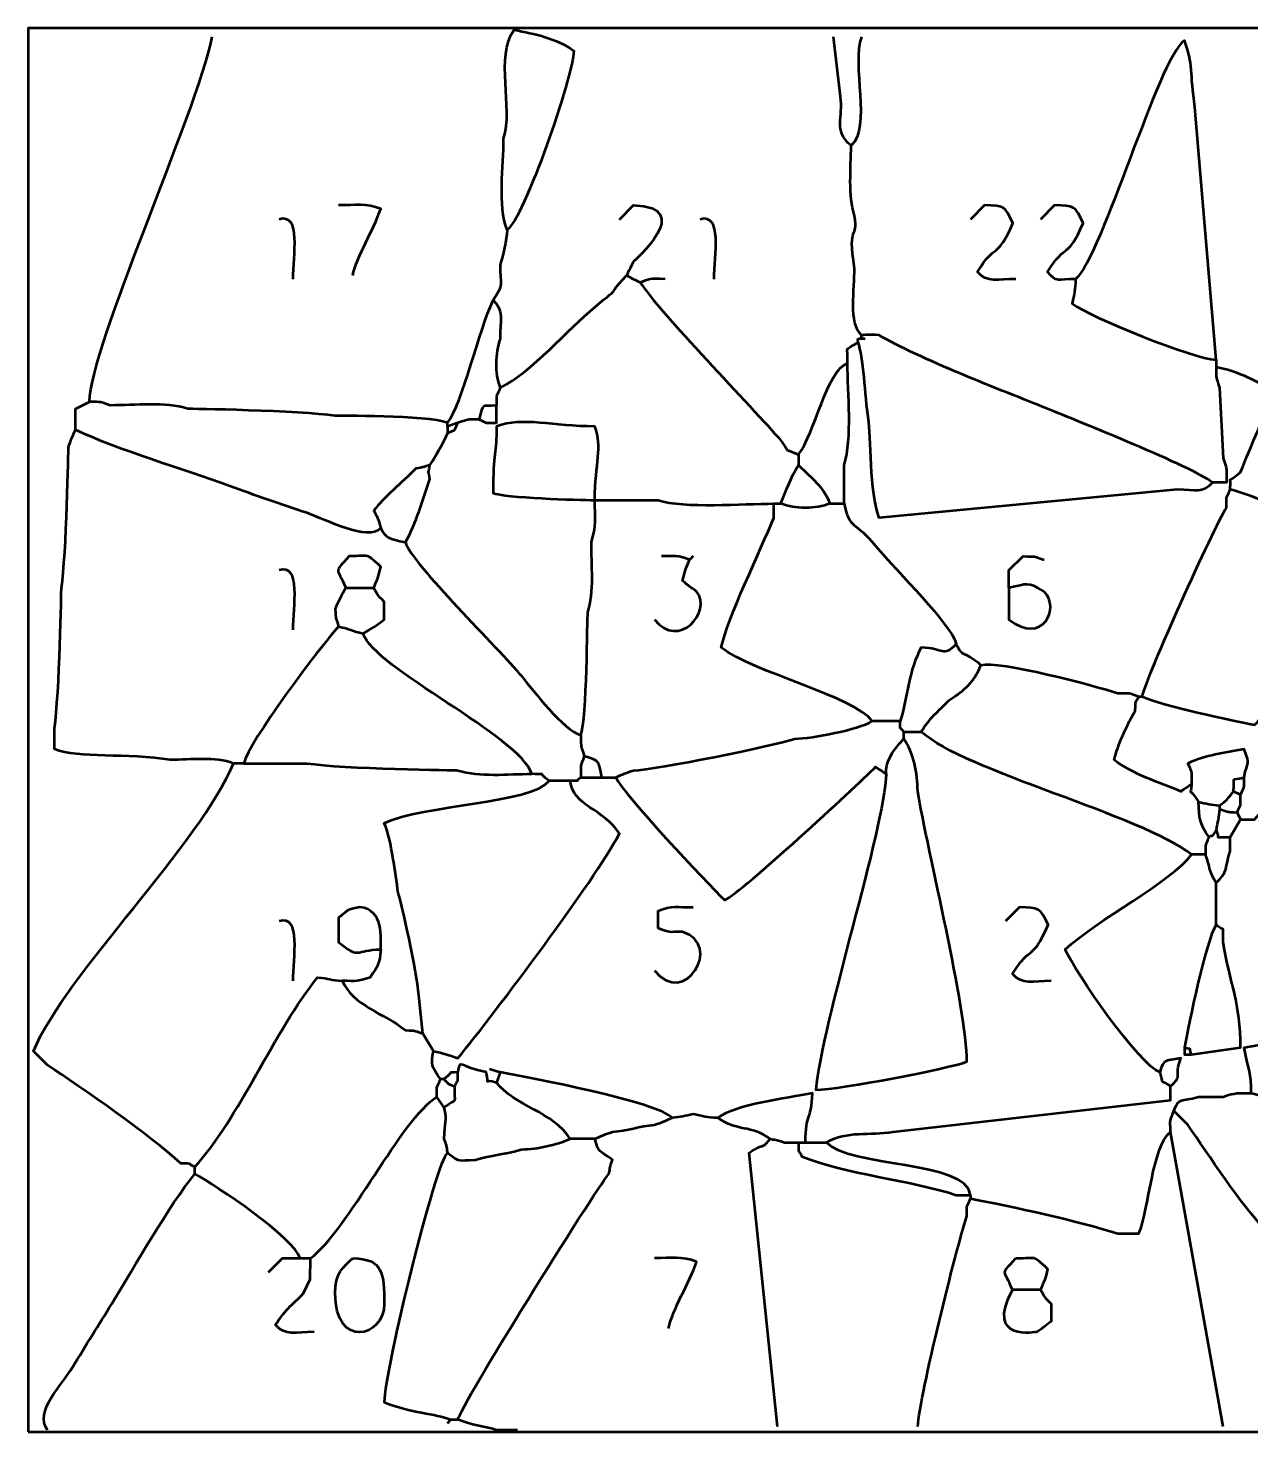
# Model space of a CAD drawing. Header units: centimetres. Extents: x -30 to 30, y -20 to 20.
# Drawn here: x -30 to 4.84, y -20 to 20 of the extents above; entities that cross this region are included whole.
import ezdxf

# ---------------------------------------------------------------- set-up
doc = ezdxf.new("R2010")
doc.units = ezdxf.units.CM
doc.header["$MEASUREMENT"] = 0
doc.layers.add('Layer 1', color=7, linetype='Continuous')

msp = doc.modelspace()

# ---------------------------------------------------------------- linework, layer by layer
at = {"layer": 'Layer 1', "lineweight": 53}
msp.add_lwpolyline([(-30, -19.99999), (30, -19.99999), (30, 19.99999), (-30, 19.99999), (-30, -19.99999)], close=True, dxfattribs=at)
at = {"layer": 'Layer 1', "color": 5, "lineweight": 53}
for points, knots in [([(-19.94999, 5.75), (-19.82277, 5.48428), (-19.72537, 5.45017), (-19.25, 5.35), (-19.25, 5.35), (-18.92648, 5.91058), (-18.76037, 6.54208), (-18.55001, 7.15), (-18.55001, 7.15), (-18.61277, 7.51624), (-18.60177, 7.17543), (-18.55001, 7.55), (-18.55001, 7.55), (-18.78495, 7.4655), (-18.73775, 7.49449), (-18.95001, 7.44999), (-18.95001, 7.44999), (-19.3415, 7.0585), (-19.87008, 6.62108), (-20.15, 6.25), (-20.15, 6.25), (-19.99276, 5.95029), (-20.0308, 6.05407), (-19.94999, 5.75), (-19.94999, 5.75), (-20.32841, 5.35105), (-21.4941, 5.99616), (-22.05001, 6.18319), (-22.05001, 6.18319), (-22.77191, 6.42612), (-23.54763, 6.68965), (-24.25, 6.94712), (-24.25, 6.94712), (-25.62705, 7.45189), (-27.36313, 7.95158), (-28.65, 8.55), (-28.65, 8.55), (-28.65, 8.55), (-28.65, 9.14998), (-28.65, 9.14998), (-28.65, 9.14998), (-28.65, 9.14998), (-28.25, 9.35), (-28.25, 9.35), (-28.25, 9.35), (-28.21448, 10.97941), (-25.22725, 17.48535), (-24.75001, 19.75)], [0, 0, 0, 0, 0.07692308, 0.07692308, 0.07692308, 0.07692308, 0.15384615, 0.15384615, 0.15384615, 0.15384615, 0.23076923, 0.23076923, 0.23076923, 0.23076923, 0.30769231, 0.30769231, 0.30769231, 0.30769231, 0.38461538, 0.38461538, 0.38461538, 0.38461538, 0.46153846, 0.46153846, 0.46153846, 0.46153846, 0.53846154, 0.53846154, 0.53846154, 0.53846154, 0.61538462, 0.61538462, 0.61538462, 0.61538462, 0.69230769, 0.69230769, 0.69230769, 0.69230769, 0.76923077, 0.76923077, 0.76923077, 0.76923077, 0.84615385, 0.84615385, 0.84615385, 0.84615385, 1, 1, 1, 1]), ([(-16.34999, 14.24999), (-16.62327, 14.95395), (-16.44999, 16.05705), (-16.44999, 16.84999), (-16.44999, 16.84999), (-16.16055, 17.74265), (-16.70143, 19.17599), (-16.15, 19.94999), (-16.15, 19.94999), (-15.5634, 19.83915), (-14.93587, 19.70672), (-14.45001, 19.34998), (-14.45001, 19.34998), (-14.46588, 18.62074), (-15.87172, 14.56696), (-16.34999, 14.24999), (-16.34999, 14.24999), (-16.37402, 13.93716), (-16.45773, 13.53459), (-16.55, 13.24999), (-16.55, 13.24999), (-16.55, 12.6881), (-16.43948, 12.68586), (-16.75001, 12.24998), (-16.75001, 12.24998), (-16.4244, 11.97037), (-16.55, 11.67047), (-16.55, 11.15), (-16.55, 11.15), (-16.69048, 10.71669), (-16.71781, 10.18228), (-16.55, 9.74999), (-16.55, 9.74999), (-15.66394, 10.18134), (-14.59474, 11.43865), (-13.85, 12.05), (-13.85, 12.05), (-12.98603, 12.75923), (-13.61404, 12.23071), (-12.95, 12.95)], [0, 0, 0, 0, 0.09090909, 0.09090909, 0.09090909, 0.09090909, 0.18181818, 0.18181818, 0.18181818, 0.18181818, 0.27272727, 0.27272727, 0.27272727, 0.27272727, 0.36363636, 0.36363636, 0.36363636, 0.36363636, 0.45454545, 0.45454545, 0.45454545, 0.45454545, 0.54545455, 0.54545455, 0.54545455, 0.54545455, 0.63636364, 0.63636364, 0.63636364, 0.63636364, 0.72727273, 0.72727273, 0.72727273, 0.72727273, 0.81818182, 0.81818182, 0.81818182, 0.81818182, 1, 1, 1, 1]), ([(-6.25, 19.75), (-6.55124, 18.97396), (-5.95639, 17.15976), (-6.54999, 16.65), (-6.54999, 16.65), (-7.0755, 17.0879), (-6.75587, 17.45445), (-6.85001, 18.04998), (-6.85001, 18.04998), (-6.85001, 18.04998), (-7.04999, 19.75), (-7.04999, 19.75)], [0, 0, 0, 0, 0.25, 0.25, 0.25, 0.25, 0.5, 0.5, 0.5, 0.5, 1, 1, 1, 1]), ([(-0.15001, 12.84999), (-0.15678, 12.53829), (-0.19678, 12.43165), (-0.24999, 12.15), (-0.24999, 12.15), (0.27604, 11.76375), (3.21299, 10.56388), (3.84999, 10.54999), (3.84999, 10.54999), (3.84999, 10.54999), (3.25001, 17.74999), (3.25001, 17.74999), (3.25001, 17.74999), (3.09838, 18.70912), (3.20771, 18.98609), (2.94999, 19.65), (2.94999, 19.65), (2.20629, 19.1452), (0.59936, 13.47441), (-0.15001, 12.84999), (-0.15001, 12.84999), (-0.66813, 12.84999), (-0.67725, 12.73238), (-0.95, 13.05), (-0.95, 13.05), (-0.4142, 13.92574), (-0.39898, 13.37355), (0.0633, 14.44383), (0.0633, 14.44383), (-0.15999, 14.93575), (-0.19151, 14.93782), (-0.74999, 14.94998), (-0.74999, 14.94998), (-0.74999, 14.94998), (-1.14999, 14.54999), (-1.14999, 14.54999)], [0, 0, 0, 0, 0.1, 0.1, 0.1, 0.1, 0.2, 0.2, 0.2, 0.2, 0.3, 0.3, 0.3, 0.3, 0.4, 0.4, 0.4, 0.4, 0.5, 0.5, 0.5, 0.5, 0.6, 0.6, 0.6, 0.6, 0.7, 0.7, 0.7, 0.7, 0.8, 0.8, 0.8, 0.8, 1, 1, 1, 1]), ([(-13.15001, 14.54999), (-13.15001, 14.54999), (-12.75001, 14.94998), (-12.75001, 14.94998), (-12.75001, 14.94998), (-10.93992, 14.91055), (-12.74976, 13.35033), (-12.75001, 13.34999), (-12.75001, 13.34999), (-12.77635, 13.28879), (-12.91952, 13.01406), (-12.95, 12.95), (-12.95, 12.95), (-12.83542, 12.89489), (-12.66458, 12.80509), (-12.55, 12.74998), (-12.55, 12.74998), (-12.07503, 11.97366), (-9.32667, 9.15611), (-8.55, 8.24998), (-8.55, 8.24998), (-8.26569, 7.86161), (-8.50213, 8.04544), (-8.05, 7.84999), (-8.05, 7.84999), (-7.5801, 8.44538), (-7.23753, 10.26255), (-6.65, 10.44998), (-6.65, 10.44998), (-6.63826, 10.98822), (-6.75675, 10.77392), (-6.35, 11.04999), (-6.35, 11.04999), (-6.35, 11.18333), (-6.38334, 11.15), (-6.25, 11.15), (-6.25, 11.15), (-6.25, 11.15), (-6.25, 11.25), (-6.25, 11.25), (-6.25, 11.25), (-6.62006, 11.56777), (-6.45001, 12.58881), (-6.45001, 13.14998), (-6.45001, 13.14998), (-6.66201, 14.49117), (-6.33541, 13.92503), (-6.45001, 14.64999), (-6.45001, 14.64999), (-6.63852, 15.23141), (-6.54999, 15.9992), (-6.54999, 16.65)], [0, 0, 0, 0, 0.07142857, 0.07142857, 0.07142857, 0.07142857, 0.14285714, 0.14285714, 0.14285714, 0.14285714, 0.21428571, 0.21428571, 0.21428571, 0.21428571, 0.28571429, 0.28571429, 0.28571429, 0.28571429, 0.35714286, 0.35714286, 0.35714286, 0.35714286, 0.42857143, 0.42857143, 0.42857143, 0.42857143, 0.5, 0.5, 0.5, 0.5, 0.57142857, 0.57142857, 0.57142857, 0.57142857, 0.64285714, 0.64285714, 0.64285714, 0.64285714, 0.71428571, 0.71428571, 0.71428571, 0.71428571, 0.78571429, 0.78571429, 0.78571429, 0.78571429, 0.85714286, 0.85714286, 0.85714286, 0.85714286, 1, 1, 1, 1]), ([(-20.75001, 12.95), (-20.63265, 13.50678), (-20.16746, 14.22153), (-19.94999, 14.85), (-19.94999, 14.85), (-20.36376, 15.01062), (-20.67699, 14.94998), (-21.15001, 14.94998)], [0, 0, 0, 0, 0.33333333, 0.33333333, 0.33333333, 0.33333333, 1, 1, 1, 1]), ([(-1.85, 12.84999), (-2.37047, 12.84999), (-2.67038, 12.72439), (-2.94999, 13.05), (-2.94999, 13.05), (-2.41421, 13.92574), (-2.39896, 13.37355), (-1.93672, 14.44383), (-1.93672, 14.44383), (-2.15997, 14.93575), (-2.19152, 14.93782), (-2.75, 14.94998), (-2.75, 14.94998), (-2.75, 14.94998), (-3.15, 14.54999), (-3.15, 14.54999)], [0, 0, 0, 0, 0.2, 0.2, 0.2, 0.2, 0.4, 0.4, 0.4, 0.4, 0.6, 0.6, 0.6, 0.6, 1, 1, 1, 1]), ([(3.84999, 10.54999), (3.84999, 10.54999), (3.84999, 10.35), (3.84999, 10.35), (3.84999, 10.35), (4.28828, 10.26717), (4.7683, 10.07028), (5.14999, 9.85), (5.14999, 9.85), (5.53621, 9.85), (5.34626, 9.83084), (5.55001, 9.74999), (5.55001, 9.74999), (5.55001, 9.74999), (5.64999, 9.74999), (5.64999, 9.74999), (5.64999, 9.74999), (5.89215, 10.44981), (6.47595, 11.82546), (6.85001, 12.44999), (6.85001, 12.44999), (6.85001, 12.83619), (6.86914, 12.64626), (6.94999, 12.84999)], [0, 0, 0, 0, 0.14285714, 0.14285714, 0.14285714, 0.14285714, 0.28571429, 0.28571429, 0.28571429, 0.28571429, 0.42857143, 0.42857143, 0.42857143, 0.42857143, 0.57142857, 0.57142857, 0.57142857, 0.57142857, 0.71428571, 0.71428571, 0.71428571, 0.71428571, 1, 1, 1, 1]), ([(-16.55, 9.74999), (-16.67013, 9.44728), (-16.65, 9.64928), (-16.65, 9.24999), (-16.65, 9.24999), (-17.12849, 9.20282), (-17.00487, 9.34365), (-17.15001, 8.84999), (-17.15001, 8.84999), (-17.5432, 8.84143), (-17.39688, 8.86448), (-17.74999, 8.74999), (-17.74999, 8.74999), (-17.74999, 8.74999), (-18.05001, 8.65001), (-18.05001, 8.65001), (-18.05001, 8.65001), (-18.05001, 8.65001), (-18.05001, 8.74999), (-18.05001, 8.74999), (-18.05001, 8.74999), (-17.61208, 9.32613), (-17.16086, 11.36645), (-16.75001, 12.24998)], [0, 0, 0, 0, 0.14285714, 0.14285714, 0.14285714, 0.14285714, 0.28571429, 0.28571429, 0.28571429, 0.28571429, 0.42857143, 0.42857143, 0.42857143, 0.42857143, 0.57142857, 0.57142857, 0.57142857, 0.57142857, 0.71428571, 0.71428571, 0.71428571, 0.71428571, 1, 1, 1, 1]), ([(3.84999, 10.35), (3.85858, 9.95678), (3.8355, 10.10311), (3.94999, 9.74999), (3.94999, 9.74999), (3.94999, 9.74999), (4.05, 7.75001), (4.05, 7.75001), (4.05, 7.75001), (4.17016, 7.37941), (4.15001, 7.46385), (4.15001, 7.04999), (4.15001, 7.04999), (4.15001, 7.04999), (3.75001, 7.04999), (3.75001, 7.04999), (3.75001, 7.04999), (3.18297, 7.49753), (-0.08357, 8.79815), (-0.95, 9.14998), (-0.95, 9.14998), (-2.22075, 9.666), (-4.65389, 10.5935), (-5.75, 11.25), (-5.75, 11.25), (-6.01217, 11.27058), (-6.08644, 11.26046), (-6.25, 11.25)], [0, 0, 0, 0, 0.125, 0.125, 0.125, 0.125, 0.25, 0.25, 0.25, 0.25, 0.375, 0.375, 0.375, 0.375, 0.5, 0.5, 0.5, 0.5, 0.625, 0.625, 0.625, 0.625, 0.75, 0.75, 0.75, 0.75, 1, 1, 1, 1]), ([(3.75001, 7.04999), (3.47176, 6.72599), (3.26801, 6.85001), (2.75, 6.85001), (2.75, 6.85001), (2.75, 6.85001), (-5.75, 6.04999), (-5.75, 6.04999), (-5.75, 6.04999), (-6.0192, 6.72835), (-5.98519, 8.43996), (-6.04999, 8.84999), (-6.04999, 8.84999), (-6.16076, 9.55069), (-6.1882, 10.63316), (-6.35, 11.04999)], [0, 0, 0, 0, 0.2, 0.2, 0.2, 0.2, 0.4, 0.4, 0.4, 0.4, 0.6, 0.6, 0.6, 0.6, 1, 1, 1, 1]), ([(-8.05, 7.84999), (-8.05, 7.84999), (-8.05, 7.55), (-8.05, 7.55), (-8.05, 7.55), (-7.62463, 7.12463), (-7.37153, 6.97385), (-7.15, 6.44998), (-7.15, 6.44998), (-7.15, 6.44998), (-6.75, 6.44998), (-6.75, 6.44998), (-6.75, 6.44998), (-6.75, 6.44998), (-6.75, 7.55), (-6.75, 7.55), (-6.75, 7.55), (-6.50058, 8.31921), (-6.65, 9.58173), (-6.65, 10.44998)], [0, 0, 0, 0, 0.16666667, 0.16666667, 0.16666667, 0.16666667, 0.33333333, 0.33333333, 0.33333333, 0.33333333, 0.5, 0.5, 0.5, 0.5, 0.66666667, 0.66666667, 0.66666667, 0.66666667, 1, 1, 1, 1]), ([(7.55, 2.85001), (7.55, 2.85001), (7.55, 4.65001), (7.55, 4.65001), (7.55, 4.65001), (7.26098, 4.77448), (7.51368, 4.72144), (7.15, 4.74999), (7.15, 4.74999), (7.15862, 5.14537), (7.22169, 5.18128), (7.25001, 5.55001), (7.25001, 5.55001), (6.84136, 5.87251), (4.76294, 6.75306), (4.25001, 6.85001), (4.25001, 6.85001), (4.3003, 7.32093), (4.12495, 6.96753), (4.55, 7.34998), (4.55, 7.34998), (4.86751, 8.14164), (5.22201, 8.95), (5.55001, 9.74999)], [0, 0, 0, 0, 0.14285714, 0.14285714, 0.14285714, 0.14285714, 0.28571429, 0.28571429, 0.28571429, 0.28571429, 0.42857143, 0.42857143, 0.42857143, 0.42857143, 0.57142857, 0.57142857, 0.57142857, 0.57142857, 0.71428571, 0.71428571, 0.71428571, 0.71428571, 1, 1, 1, 1]), ([(-18.05001, 8.74999), (-18.6393, 8.97877), (-21.22271, 8.94569), (-21.25001, 8.95), (-21.25001, 8.95), (-22.23363, 9.10548), (-25.44475, 9.14916), (-25.44999, 9.14998), (-25.44999, 9.14998), (-26.08496, 9.35586), (-26.94232, 9.24999), (-27.64999, 9.24999), (-27.64999, 9.24999), (-28.0031, 9.36448), (-27.85678, 9.34144), (-28.25, 9.35)], [0, 0, 0, 0, 0.2, 0.2, 0.2, 0.2, 0.4, 0.4, 0.4, 0.4, 0.6, 0.6, 0.6, 0.6, 1, 1, 1, 1]), ([(-17.15001, 8.84999), (-16.8473, 8.72986), (-17.04929, 8.74999), (-16.65, 8.74999), (-16.65, 8.74999), (-16.65, 8.74999), (-16.65, 9.24999), (-16.65, 9.24999)], [0, 0, 0, 0, 0.33333333, 0.33333333, 0.33333333, 0.33333333, 1, 1, 1, 1]), ([(-13.85, 6.54999), (-13.85, 7.62443), (-13.61696, 8.04966), (-13.85, 8.65001), (-13.85, 8.65001), (-15.02672, 8.65001), (-15.92241, 8.93245), (-16.65, 8.65001), (-16.65, 8.65001), (-16.65, 7.82626), (-16.75001, 7.9812), (-16.75001, 6.75), (-16.75001, 6.75), (-16.42885, 6.62533), (-14.34603, 6.54999), (-13.85, 6.54999), (-13.85, 6.54999), (-13.85, 6.54999), (-12.05, 6.54999), (-12.05, 6.54999), (-12.05, 6.54999), (-11.30443, 6.30825), (-9.63675, 6.44998), (-8.74999, 6.44998), (-8.74999, 6.44998), (-8.74999, 6.44998), (-8.55, 6.44998), (-8.55, 6.44998), (-8.55, 6.44998), (-8.38378, 6.86446), (-8.28556, 7.15669), (-8.05, 7.55)], [0, 0, 0, 0, 0.11111111, 0.11111111, 0.11111111, 0.11111111, 0.22222222, 0.22222222, 0.22222222, 0.22222222, 0.33333333, 0.33333333, 0.33333333, 0.33333333, 0.44444444, 0.44444444, 0.44444444, 0.44444444, 0.55555556, 0.55555556, 0.55555556, 0.55555556, 0.66666667, 0.66666667, 0.66666667, 0.66666667, 0.77777778, 0.77777778, 0.77777778, 0.77777778, 1, 1, 1, 1]), ([(-20.94999, 4.05), (-20.94999, 4.05), (-20.15, 4.05), (-20.15, 4.05), (-20.15, 4.05), (-20.04044, 4.32318), (-20.01294, 4.35127), (-19.94999, 4.65001), (-19.94999, 4.65001), (-20.41099, 5.06551), (-20.21987, 4.95), (-20.84999, 4.95), (-20.84999, 4.95), (-21.3071, 4.44288), (-21.19692, 4.66563), (-20.94999, 4.05), (-20.94999, 4.05), (-21.05456, 3.85452), (-21.16395, 3.65352), (-21.25001, 3.44999), (-21.25001, 3.44999), (-21.22303, 3.1066), (-21.2537, 3.26979), (-21.15001, 2.94999), (-21.15001, 2.94999), (-21.68315, 2.37249), (-23.72355, -0.34999), (-23.85001, -0.95), (-23.85001, -0.95), (-23.85001, -0.95), (-24.15, -0.95), (-24.15, -0.95), (-24.15, -0.95), (-24.65564, -0.7537), (-25.3725, -0.85), (-25.95, -0.85), (-25.95, -0.85), (-27.15815, -0.65903), (-28.57944, -0.81028), (-29.25001, -0.55001), (-29.25001, -0.55001), (-29.25001, -0.55001), (-29.25001, 0.05), (-29.25001, 0.05), (-29.25001, 0.05), (-29.09986, 0.99989), (-29.05042, 4.04728), (-29.05, 4.05), (-29.05, 4.05), (-28.90211, 4.98566), (-28.85066, 8.04592), (-28.85001, 8.05), (-28.85001, 8.05), (-28.78019, 8.26058), (-28.7417, 8.35282), (-28.65, 8.55)], [0, 0, 0, 0, 0.06666667, 0.06666667, 0.06666667, 0.06666667, 0.13333333, 0.13333333, 0.13333333, 0.13333333, 0.2, 0.2, 0.2, 0.2, 0.26666667, 0.26666667, 0.26666667, 0.26666667, 0.33333333, 0.33333333, 0.33333333, 0.33333333, 0.4, 0.4, 0.4, 0.4, 0.46666667, 0.46666667, 0.46666667, 0.46666667, 0.53333333, 0.53333333, 0.53333333, 0.53333333, 0.6, 0.6, 0.6, 0.6, 0.66666667, 0.66666667, 0.66666667, 0.66666667, 0.73333333, 0.73333333, 0.73333333, 0.73333333, 0.8, 0.8, 0.8, 0.8, 0.86666667, 0.86666667, 0.86666667, 0.86666667, 1, 1, 1, 1]), ([(-18.05001, 8.65001), (-18.05001, 8.65001), (-18.05001, 8.45), (-18.05001, 8.45), (-18.05001, 8.45), (-17.76082, 8.60012), (-17.90011, 8.4608), (-17.74999, 8.74999)], [0, 0, 0, 0, 0.33333333, 0.33333333, 0.33333333, 0.33333333, 1, 1, 1, 1]), ([(-19.25, 5.35), (-19.0751, 4.7418), (-16.55754, 2.28634), (-15.94999, 1.55001), (-15.94999, 1.55001), (-15.58786, 1.1111), (-14.75428, -0.00499), (-14.24999, -0.15001), (-14.24999, -0.15001), (-14.24143, -0.5432), (-14.26448, -0.39688), (-14.14999, -0.74999), (-14.14999, -0.74999), (-14.28282, -1.09213), (-14.24999, -0.93892), (-14.24999, -1.35), (-14.24999, -1.35), (-14.24999, -1.35), (-13.65001, -1.35), (-13.65001, -1.35), (-13.65001, -1.35), (-13.65001, -1.35), (-13.24999, -1.35), (-13.24999, -1.35), (-13.24999, -1.35), (-13.04473, -1.83541), (-10.66431, -4.33571), (-10.14999, -4.85), (-10.14999, -4.85), (-9.64936, -4.6063), (-6.44916, -1.64917), (-5.85, -1.05001), (-5.85, -1.05001), (-5.8229, -1.0741), (-5.60393, -1.21493), (-5.55001, -1.24999), (-5.55001, -1.24999), (-5.58309, -2.7688), (-7.40863, -8.40997), (-7.55, -10.25), (-7.55, -10.25), (-6.88235, -10.25), (-3.71991, -9.63241), (-3.25001, -9.45), (-3.25001, -9.45), (-3.25001, -7.942), (-4.36578, -3.42916), (-4.65001, -1.75), (-4.65001, -1.75), (-4.66143, -1.22462), (-4.75535, -0.66356), (-5.05001, -0.24999), (-5.05001, -0.24999), (-5.05001, -0.24999), (-5.05001, -0.05), (-5.05001, -0.05), (-5.05001, -0.05), (-5.05001, -0.05), (-4.55, -0.05), (-4.55, -0.05), (-4.55, -0.05), (-4.31875, 0.32797), (-4.07974, 0.52027), (-3.75001, 0.85), (-3.75001, 0.85), (-3.27994, 1.16765), (-3.06947, 1.33095), (-2.85001, 1.85), (-2.85001, 1.85), (-2.35602, 1.99939), (0.39611, 1.26201), (1.05001, 1.05001), (1.05001, 1.05001), (1.46109, 1.05001), (1.30785, 1.08281), (1.64999, 0.95), (1.64999, 0.95), (1.64999, 0.95), (1.75, 0.95), (1.75, 0.95), (1.75, 0.95), (1.87841, 1.55925), (3.76798, 5.71218), (4.15001, 6.35), (4.15001, 6.35), (4.15001, 6.75187), (4.13269, 6.54783), (4.25001, 6.85001)], [0, 0, 0, 0, 0.04347826, 0.04347826, 0.04347826, 0.04347826, 0.08695652, 0.08695652, 0.08695652, 0.08695652, 0.13043478, 0.13043478, 0.13043478, 0.13043478, 0.17391304, 0.17391304, 0.17391304, 0.17391304, 0.2173913, 0.2173913, 0.2173913, 0.2173913, 0.26086957, 0.26086957, 0.26086957, 0.26086957, 0.30434783, 0.30434783, 0.30434783, 0.30434783, 0.34782609, 0.34782609, 0.34782609, 0.34782609, 0.39130435, 0.39130435, 0.39130435, 0.39130435, 0.43478261, 0.43478261, 0.43478261, 0.43478261, 0.47826087, 0.47826087, 0.47826087, 0.47826087, 0.52173913, 0.52173913, 0.52173913, 0.52173913, 0.56521739, 0.56521739, 0.56521739, 0.56521739, 0.60869565, 0.60869565, 0.60869565, 0.60869565, 0.65217391, 0.65217391, 0.65217391, 0.65217391, 0.69565217, 0.69565217, 0.69565217, 0.69565217, 0.73913043, 0.73913043, 0.73913043, 0.73913043, 0.7826087, 0.7826087, 0.7826087, 0.7826087, 0.82608696, 0.82608696, 0.82608696, 0.82608696, 0.86956522, 0.86956522, 0.86956522, 0.86956522, 0.91304348, 0.91304348, 0.91304348, 0.91304348, 1, 1, 1, 1]), ([(-14.24999, -0.15001), (-14.06685, 0.32182), (-14.07609, 3.1849), (-14.05001, 3.34999), (-14.05001, 3.34999), (-13.86148, 3.9314), (-13.95, 4.69919), (-13.95, 5.35), (-13.95, 5.35), (-13.80218, 5.80587), (-13.85, 6.0478), (-13.85, 6.54999)], [0, 0, 0, 0, 0.25, 0.25, 0.25, 0.25, 0.5, 0.5, 0.5, 0.5, 1, 1, 1, 1]), ([(-6.75, 6.44998), (-6.5937, 5.70441), (-6.43961, 5.96461), (-5.85, 5.24999), (-5.85, 5.24999), (-5.21836, 4.48444), (-3.72013, 3.04166), (-3.55, 2.44998), (-3.55, 2.44998), (-3.9327, 2.04653), (-3.90682, 2.33598), (-4.55, 2.35001), (-4.55, 2.35001), (-4.9121, 1.72259), (-4.92789, 0.93501), (-5.14999, 0.24999), (-5.14999, 0.24999), (-5.14999, 0.24999), (-5.95001, 0.24999), (-5.95001, 0.24999), (-5.95001, 0.24999), (-6.42235, 0.94592), (-9.35371, 1.64259), (-10.25, 2.35001), (-10.25, 2.35001), (-10.07286, 3.19054), (-9.12223, 5.12187), (-8.74999, 6.04999), (-8.74999, 6.04999), (-8.74999, 6.04999), (-8.74999, 6.44998), (-8.74999, 6.44998)], [0, 0, 0, 0, 0.11111111, 0.11111111, 0.11111111, 0.11111111, 0.22222222, 0.22222222, 0.22222222, 0.22222222, 0.33333333, 0.33333333, 0.33333333, 0.33333333, 0.44444444, 0.44444444, 0.44444444, 0.44444444, 0.55555556, 0.55555556, 0.55555556, 0.55555556, 0.66666667, 0.66666667, 0.66666667, 0.66666667, 0.77777778, 0.77777778, 0.77777778, 0.77777778, 1, 1, 1, 1]), ([(-12.15, 3.15), (-11.46946, 2.27208), (-10.49553, 3.3613), (-10.95001, 3.94999), (-10.95001, 3.94999), (-11.13923, 4.07115), (-11.16885, 4.10383), (-11.35001, 4.24999), (-11.35001, 4.24999), (-11.28705, 4.54873), (-11.25956, 4.57679), (-11.15, 4.85), (-11.15, 4.85), (-11.53282, 4.99862), (-11.517, 4.95), (-11.94999, 4.95)], [0, 0, 0, 0, 0.2, 0.2, 0.2, 0.2, 0.4, 0.4, 0.4, 0.4, 0.6, 0.6, 0.6, 0.6, 1, 1, 1, 1]), ([(-2.04999, 4.05), (-2.04999, 4.05), (-2.04999, 3.15), (-2.04999, 3.15), (-2.04999, 3.15), (-1.09451, 2.39587), (-0.57107, 3.47105), (-1.05001, 3.94999), (-1.05001, 3.94999), (-1.56376, 4.2465), (-1.50004, 4.15392), (-2.04999, 4.05), (-2.04999, 4.05), (-2.04999, 4.05), (-2.04999, 4.55), (-2.04999, 4.55), (-2.04999, 4.55), (-2.04999, 4.55), (-1.64999, 4.95), (-1.64999, 4.95), (-1.64999, 4.95), (-1.2568, 4.94144), (-1.40312, 4.96449), (-1.05001, 4.85)], [0, 0, 0, 0, 0.14285714, 0.14285714, 0.14285714, 0.14285714, 0.28571429, 0.28571429, 0.28571429, 0.28571429, 0.42857143, 0.42857143, 0.42857143, 0.42857143, 0.57142857, 0.57142857, 0.57142857, 0.57142857, 0.71428571, 0.71428571, 0.71428571, 0.71428571, 1, 1, 1, 1]), ([(1.75, 0.95), (2.41926, 0.67561), (4.18042, 0.2954), (4.95, 0.15001), (4.95, 0.15001), (5.60682, 0.69732), (6.33719, 3.84826), (7.15, 4.74999)], [0, 0, 0, 0, 0.33333333, 0.33333333, 0.33333333, 0.33333333, 1, 1, 1, 1]), ([(-21.15001, 2.94999), (-20.82144, 2.88077), (-20.77855, 2.81923), (-20.44999, 2.75), (-20.44999, 2.75), (-20.18438, 2.90908), (-20.10825, 2.94619), (-19.85001, 3.15), (-19.85001, 3.15), (-19.85001, 3.15), (-19.85001, 3.65), (-19.85001, 3.65), (-19.85001, 3.65), (-20.08441, 3.8844), (-20.01053, 3.81878), (-20.15, 4.05)], [0, 0, 0, 0, 0.2, 0.2, 0.2, 0.2, 0.4, 0.4, 0.4, 0.4, 0.6, 0.6, 0.6, 0.6, 1, 1, 1, 1]), ([(-23.85001, -0.95), (-23.85001, -0.95), (-22.05001, -0.95), (-22.05001, -0.95), (-22.05001, -0.95), (-21.06553, -1.10563), (-17.76748, -1.14724), (-17.74999, -1.14999), (-17.74999, -1.14999), (-17.14182, -1.34719), (-16.32924, -1.24999), (-15.65, -1.24999), (-15.65, -1.24999), (-15.95305, -0.19619), (-20.16142, 1.76834), (-20.44999, 2.75)], [0, 0, 0, 0, 0.2, 0.2, 0.2, 0.2, 0.4, 0.4, 0.4, 0.4, 0.6, 0.6, 0.6, 0.6, 1, 1, 1, 1]), ([(3.15, -1.55001), (3.13211, -1.94564), (3.05209, -1.566), (3.35001, -2.04999), (3.35001, -2.04999), (3.57233, -2.092), (3.71256, -2.13177), (3.94999, -2.14999), (3.94999, -2.14999), (3.94999, -2.14999), (3.94999, -2.25), (3.94999, -2.25), (3.94999, -2.25), (4.2577, -2.35199), (4.12081, -2.32415), (4.45, -2.35001), (4.45, -2.35001), (4.57013, -2.0473), (4.55, -2.24929), (4.55, -1.85), (4.55, -1.85), (4.55, -1.85), (4.34999, -1.75), (4.34999, -1.75), (4.34999, -1.75), (4.40215, -1.2327), (4.23411, -1.48269), (4.65001, -1.35), (4.65001, -1.35), (4.74361, -0.85453), (4.83846, -1.0355), (4.65001, -0.55001), (4.65001, -0.55001), (4.07662, -0.65835), (3.56097, -0.7124), (3.04999, -0.95), (3.04999, -0.95), (3.18283, -1.29215), (3.15, -1.13893), (3.15, -1.55001), (3.15, -1.55001), (3.13537, -1.56053), (2.85472, -1.7458), (2.85001, -1.75), (2.85001, -1.75), (2.26624, -1.51588), (1.44369, -1.23965), (0.95, -0.85), (0.95, -0.85), (1.03377, -0.45252), (1.33801, 0.19604), (1.55001, 0.55001), (1.55001, 0.55001), (1.55001, 0.9362), (1.56915, 0.74625), (1.64999, 0.95)], [0, 0, 0, 0, 0.06666667, 0.06666667, 0.06666667, 0.06666667, 0.13333333, 0.13333333, 0.13333333, 0.13333333, 0.2, 0.2, 0.2, 0.2, 0.26666667, 0.26666667, 0.26666667, 0.26666667, 0.33333333, 0.33333333, 0.33333333, 0.33333333, 0.4, 0.4, 0.4, 0.4, 0.46666667, 0.46666667, 0.46666667, 0.46666667, 0.53333333, 0.53333333, 0.53333333, 0.53333333, 0.6, 0.6, 0.6, 0.6, 0.66666667, 0.66666667, 0.66666667, 0.66666667, 0.73333333, 0.73333333, 0.73333333, 0.73333333, 0.8, 0.8, 0.8, 0.8, 0.86666667, 0.86666667, 0.86666667, 0.86666667, 1, 1, 1, 1]), ([(-13.24999, -1.35), (-13.05145, -1.25561), (-12.96187, -1.22023), (-12.75001, -1.14999), (-12.75001, -1.14999), (-12.13705, -1.13664), (-8.7651, -0.44943), (-8.15001, -0.24999), (-8.15001, -0.24999), (-7.62846, -0.23865), (-6.36421, 0.01094), (-5.95001, 0.24999)], [0, 0, 0, 0, 0.25, 0.25, 0.25, 0.25, 0.5, 0.5, 0.5, 0.5, 1, 1, 1, 1]), ([(4.45, -2.35001), (4.45, -2.35001), (4.55, -2.54999), (4.55, -2.54999), (4.55, -2.54999), (4.55, -2.54999), (4.95, -2.54999), (4.95, -2.54999), (4.95, -2.54999), (5.45054, -1.79473), (8.06114, -0.8858), (7.84999, 0.05)], [0, 0, 0, 0, 0.25, 0.25, 0.25, 0.25, 0.5, 0.5, 0.5, 0.5, 1, 1, 1, 1]), ([(3.94999, -2.25), (3.93177, -2.48743), (3.892, -2.62769), (3.84999, -2.85001), (3.84999, -2.85001), (3.66905, -3.1407), (3.79021, -2.96496), (3.65, -3.04999), (3.65, -3.04999), (3.52987, -3.35271), (3.55, -3.15071), (3.55, -3.55), (3.55, -3.55), (3.55, -3.55), (3.15, -3.55), (3.15, -3.55), (3.15, -3.55), (1.73279, -2.43145), (-3.29136, -1.18454), (-4.55, -0.05)], [0, 0, 0, 0, 0.16666667, 0.16666667, 0.16666667, 0.16666667, 0.33333333, 0.33333333, 0.33333333, 0.33333333, 0.5, 0.5, 0.5, 0.5, 0.66666667, 0.66666667, 0.66666667, 0.66666667, 1, 1, 1, 1]), ([(-23.14999, -15.44999), (-23.14999, -15.44999), (-22.74999, -15.04999), (-22.74999, -15.04999), (-22.74999, -15.04999), (-22.74999, -15.04999), (-22.24999, -15.04999), (-22.24999, -15.04999), (-22.24999, -15.04999), (-22.41723, -14.46843), (-24.64756, -12.97228), (-25.25001, -12.65001), (-25.25001, -12.65001), (-25.25001, -12.65001), (-25.25001, -12.44999), (-25.25001, -12.44999), (-25.25001, -12.44999), (-25.46564, -12.35713), (-25.27717, -12.34999), (-25.65001, -12.34999), (-25.65001, -12.34999), (-26.52265, -11.54438), (-28.438, -10.21181), (-29.44999, -9.55001), (-29.44999, -9.55001), (-29.44999, -9.55001), (-29.84999, -9.14998), (-29.84999, -9.14998), (-29.84999, -9.14998), (-28.91269, -6.93338), (-25.05691, -3.21129), (-24.15, -0.95)], [0, 0, 0, 0, 0.11111111, 0.11111111, 0.11111111, 0.11111111, 0.22222222, 0.22222222, 0.22222222, 0.22222222, 0.33333333, 0.33333333, 0.33333333, 0.33333333, 0.44444444, 0.44444444, 0.44444444, 0.44444444, 0.55555556, 0.55555556, 0.55555556, 0.55555556, 0.66666667, 0.66666667, 0.66666667, 0.66666667, 0.77777778, 0.77777778, 0.77777778, 0.77777778, 1, 1, 1, 1]), ([(-14.24999, -1.35), (-14.45735, -1.47906), (-14.21465, -1.45001), (-14.55001, -1.45001), (-14.55001, -1.45001), (-14.55001, -1.45001), (-15.14999, -1.45001), (-15.14999, -1.45001), (-15.14999, -1.45001), (-15.54591, -1.16167), (-15.13676, -1.2903), (-15.65, -1.24999)], [0, 0, 0, 0, 0.25, 0.25, 0.25, 0.25, 0.5, 0.5, 0.5, 0.5, 1, 1, 1, 1]), ([(-25.25001, -12.44999), (-24.00716, -11.10374), (-22.96718, -8.55077), (-21.74999, -7.04999), (-21.74999, -7.04999), (-21.41337, -7.07584), (-21.38664, -7.12415), (-21.05, -7.15), (-21.05, -7.15), (-20.75265, -7.83785), (-19.84094, -8.08359), (-19.25, -8.55), (-19.25, -8.55), (-18.90661, -8.57696), (-19.06977, -8.54632), (-18.75, -8.65001), (-18.75, -8.65001), (-18.75, -8.65001), (-18.85, -7.75001), (-18.85, -7.75001), (-18.85, -7.75001), (-18.861, -7.24521), (-19.29204, -5.1372), (-19.45001, -4.65001), (-19.45001, -4.65001), (-19.55183, -4.04836), (-19.62117, -3.22662), (-19.85001, -2.65), (-19.85001, -2.65), (-18.76108, -2.13236), (-15.64319, -2.08624), (-15.14999, -1.45001)], [0, 0, 0, 0, 0.11111111, 0.11111111, 0.11111111, 0.11111111, 0.22222222, 0.22222222, 0.22222222, 0.22222222, 0.33333333, 0.33333333, 0.33333333, 0.33333333, 0.44444444, 0.44444444, 0.44444444, 0.44444444, 0.55555556, 0.55555556, 0.55555556, 0.55555556, 0.66666667, 0.66666667, 0.66666667, 0.66666667, 0.77777778, 0.77777778, 0.77777778, 0.77777778, 1, 1, 1, 1]), ([(-18.75, -8.65001), (-18.75, -8.65001), (-18.45001, -9.14998), (-18.45001, -9.14998), (-18.45001, -9.14998), (-18.1664, -9.20359), (-18.01273, -9.25909), (-17.74999, -9.35), (-17.74999, -9.35), (-16.63161, -7.97105), (-13.91639, -4.38251), (-13.15001, -2.94999), (-13.15001, -2.94999), (-13.59355, -2.24082), (-14.47878, -2.17208), (-14.55001, -1.45001)], [0, 0, 0, 0, 0.2, 0.2, 0.2, 0.2, 0.4, 0.4, 0.4, 0.4, 0.6, 0.6, 0.6, 0.6, 1, 1, 1, 1]), ([(3.84999, -2.85001), (3.98906, -3.13186), (3.74168, -3.03843), (4.25001, -3.04999), (4.25001, -3.04999), (4.25001, -3.04999), (4.55, -2.54999), (4.55, -2.54999)], [0, 0, 0, 0, 0.33333333, 0.33333333, 0.33333333, 0.33333333, 1, 1, 1, 1]), ([(3.84999, -5.55001), (3.52979, -6.10481), (3.09124, -8.30245), (2.94999, -9.05001), (2.94999, -9.05001), (2.94999, -9.05001), (2.94999, -9.24999), (2.94999, -9.24999), (2.94999, -9.24999), (2.94999, -9.24999), (3.15, -9.24999), (3.15, -9.24999), (3.15, -9.24999), (3.15, -9.24999), (4.55, -9.05001), (4.55, -9.05001), (4.55, -9.05001), (4.55, -7.78184), (4.2465, -7.21089), (4.05, -6.04999), (4.05, -6.04999), (4.03804, -5.50072), (4.12759, -5.78838), (3.84999, -5.55001), (3.84999, -5.55001), (3.84999, -5.55001), (3.84999, -4.34999), (3.84999, -4.34999), (3.84999, -4.34999), (4.19891, -4.05924), (4.10105, -3.90937), (4.25001, -3.44999), (4.25001, -3.44999), (4.25001, -3.44999), (4.25001, -3.04999), (4.25001, -3.04999)], [0, 0, 0, 0, 0.1, 0.1, 0.1, 0.1, 0.2, 0.2, 0.2, 0.2, 0.3, 0.3, 0.3, 0.3, 0.4, 0.4, 0.4, 0.4, 0.5, 0.5, 0.5, 0.5, 0.6, 0.6, 0.6, 0.6, 0.7, 0.7, 0.7, 0.7, 0.8, 0.8, 0.8, 0.8, 1, 1, 1, 1]), ([(2.25, -9.74999), (2.35066, -10.12045), (2.21831, -9.93288), (2.54999, -10.14999), (2.54999, -10.14999), (2.93749, -9.81723), (2.63132, -9.9133), (2.85001, -9.35), (2.85001, -9.35), (2.34335, -9.44572), (2.37229, -9.36669), (2.25, -9.74999), (2.25, -9.74999), (1.70031, -9.59193), (-0.19225, -6.85959), (-0.45, -6.25), (-0.45, -6.25), (0.43812, -5.43011), (2.59557, -4.30742), (3.15, -3.55)], [0, 0, 0, 0, 0.16666667, 0.16666667, 0.16666667, 0.16666667, 0.33333333, 0.33333333, 0.33333333, 0.33333333, 0.5, 0.5, 0.5, 0.5, 0.66666667, 0.66666667, 0.66666667, 0.66666667, 1, 1, 1, 1]), ([(4.85, -10.35), (5.1336, -10.40358), (5.28727, -10.45908), (5.55001, -10.54999), (5.55001, -10.54999), (5.55001, -10.54999), (5.55001, -11.44999), (5.55001, -11.44999), (5.55001, -11.44999), (5.68976, -11.88105), (5.64999, -11.97851), (5.64999, -12.44999), (5.64999, -12.44999), (5.82174, -12.97968), (5.67825, -13.22031), (5.85, -13.74999), (5.85, -13.74999), (5.85, -13.74999), (5.85, -14.14999), (5.85, -14.14999), (5.85, -14.14999), (5.61257, -14.16824), (5.47231, -14.20799), (5.24999, -14.24999), (5.24999, -14.24999), (4.56083, -13.50349), (3.63013, -12.1085), (3.04999, -11.25), (3.04999, -11.25), (3.04999, -11.25), (2.65, -10.85001), (2.65, -10.85001), (2.65, -10.85001), (2.80335, -10.42906), (2.84417, -10.61399), (3.35001, -10.44998), (3.35001, -10.44998), (3.35001, -10.44998), (4.05, -10.44998), (4.05, -10.44998), (4.05, -10.44998), (4.44541, -10.3218), (4.41448, -10.35), (4.85, -10.35), (4.85, -10.35), (4.85, -9.74393), (4.78108, -9.7437), (4.65001, -9.05001), (4.65001, -9.05001), (4.65001, -9.05001), (10.35, -8.05), (10.35, -8.05), (10.35, -8.05), (10.74538, -8.04138), (10.78129, -7.97831), (11.15, -7.94999), (11.15, -7.94999), (11.15, -7.94999), (11.35001, -7.94999), (11.35001, -7.94999), (11.35001, -7.94999), (11.72622, -7.80395), (11.83057, -7.82958), (12.15, -7.84999), (12.15, -7.84999), (12.27671, -8.16925), (12.24119, -7.94549), (12.25001, -8.34999), (12.25001, -8.34999), (12.38457, -8.76507), (12.34999, -8.79557), (12.34999, -9.24999), (12.34999, -9.24999), (12.69151, -9.13181), (13.01219, -9.05953), (13.34999, -8.95), (13.34999, -8.95), (13.48413, -8.48356), (17.00337, -6.00389), (17.55, -5.95001), (17.55, -5.95001), (17.55, -5.95001), (17.55, -5.45), (17.55, -5.45), (17.55, -5.45), (17.55, -5.45), (17.04484, -5.15937), (17.04484, -5.15937), (17.04484, -5.15937), (16.86932, -4.72272), (16.66537, -4.58408), (16.55, -4.15001)], [0, 0, 0, 0, 0.04166667, 0.04166667, 0.04166667, 0.04166667, 0.08333333, 0.08333333, 0.08333333, 0.08333333, 0.125, 0.125, 0.125, 0.125, 0.16666667, 0.16666667, 0.16666667, 0.16666667, 0.20833333, 0.20833333, 0.20833333, 0.20833333, 0.25, 0.25, 0.25, 0.25, 0.29166667, 0.29166667, 0.29166667, 0.29166667, 0.33333333, 0.33333333, 0.33333333, 0.33333333, 0.375, 0.375, 0.375, 0.375, 0.41666667, 0.41666667, 0.41666667, 0.41666667, 0.45833333, 0.45833333, 0.45833333, 0.45833333, 0.5, 0.5, 0.5, 0.5, 0.54166667, 0.54166667, 0.54166667, 0.54166667, 0.58333333, 0.58333333, 0.58333333, 0.58333333, 0.625, 0.625, 0.625, 0.625, 0.66666667, 0.66666667, 0.66666667, 0.66666667, 0.70833333, 0.70833333, 0.70833333, 0.70833333, 0.75, 0.75, 0.75, 0.75, 0.79166667, 0.79166667, 0.79166667, 0.79166667, 0.83333333, 0.83333333, 0.83333333, 0.83333333, 0.875, 0.875, 0.875, 0.875, 0.91666667, 0.91666667, 0.91666667, 0.91666667, 1, 1, 1, 1]), ([(-19.94999, -6.25), (-19.94999, -5.95219), (-19.8459, -5.11793), (-20.55, -5.05001), (-20.55, -5.05001), (-20.95841, -5.13607), (-20.82255, -5.09156), (-21.15001, -5.35), (-21.15001, -5.35), (-21.15001, -5.35), (-21.15001, -6.04999), (-21.15001, -6.04999), (-21.15001, -6.04999), (-20.53531, -6.54596), (-20.69655, -6.26627), (-19.94999, -6.25), (-19.94999, -6.25), (-19.9846, -6.70031), (-20.02836, -6.67996), (-20.25001, -7.04999), (-20.25001, -7.04999), (-20.64541, -7.1782), (-20.61446, -7.15), (-21.05, -7.15)], [0, 0, 0, 0, 0.14285714, 0.14285714, 0.14285714, 0.14285714, 0.28571429, 0.28571429, 0.28571429, 0.28571429, 0.42857143, 0.42857143, 0.42857143, 0.42857143, 0.57142857, 0.57142857, 0.57142857, 0.57142857, 0.71428571, 0.71428571, 0.71428571, 0.71428571, 1, 1, 1, 1]), ([(-12.15, -6.85001), (-11.30148, -7.94461), (-10.17587, -6.11612), (-11.35001, -5.75), (-11.35001, -5.75), (-11.77243, -5.75), (-11.68294, -5.79249), (-12.05, -5.64999), (-12.05, -5.64999), (-12.05, -5.64999), (-12.05, -5.14999), (-12.05, -5.14999), (-12.05, -5.14999), (-11.64793, -4.99391), (-11.50328, -5.05001), (-11.04999, -5.05001)], [0, 0, 0, 0, 0.2, 0.2, 0.2, 0.2, 0.4, 0.4, 0.4, 0.4, 0.6, 0.6, 0.6, 0.6, 1, 1, 1, 1]), ([(-0.85, -7.15), (-1.37047, -7.15), (-1.67037, -7.2756), (-1.95001, -6.94999), (-1.95001, -6.94999), (-1.41421, -6.07425), (-1.39898, -6.62644), (-0.93671, -5.55616), (-0.93671, -5.55616), (-1.15999, -5.06424), (-1.19152, -5.06217), (-1.75, -5.05001), (-1.75, -5.05001), (-1.75, -5.05001), (-2.14999, -5.45), (-2.14999, -5.45)], [0, 0, 0, 0, 0.2, 0.2, 0.2, 0.2, 0.4, 0.4, 0.4, 0.4, 0.6, 0.6, 0.6, 0.6, 1, 1, 1, 1]), ([(-16.84999, -9.64999), (-16.84999, -9.64999), (-16.55, -9.74999), (-16.55, -9.74999), (-16.55, -9.74999), (-16.55, -9.74999), (-16.65, -10.04998), (-16.65, -10.04998), (-16.65, -10.04998), (-17.07767, -9.9239), (-16.82391, -10.17766), (-16.95, -9.74999), (-16.95, -9.74999), (-17.69622, -9.609), (-17.69846, -9.3303), (-17.74999, -9.74999), (-17.74999, -9.74999), (-18.1181, -9.80745), (-17.78675, -9.64347), (-18.14999, -9.95001), (-18.14999, -9.95001), (-18.14999, -9.95001), (-18.24999, -9.95001), (-18.24999, -9.95001), (-18.24999, -9.95001), (-18.5114, -9.58309), (-18.52841, -9.54349), (-18.45001, -9.14998)], [0, 0, 0, 0, 0.125, 0.125, 0.125, 0.125, 0.25, 0.25, 0.25, 0.25, 0.375, 0.375, 0.375, 0.375, 0.5, 0.5, 0.5, 0.5, 0.625, 0.625, 0.625, 0.625, 0.75, 0.75, 0.75, 0.75, 1, 1, 1, 1]), ([(-22.24999, -15.04999), (-22.24999, -15.04999), (-21.95, -15.04999), (-21.95, -15.04999), (-21.95, -15.04999), (-20.91391, -14.29158), (-19.33921, -11.05521), (-18.35, -10.44998), (-18.35, -10.44998), (-18.35, -10.05069), (-18.37012, -10.25269), (-18.24999, -9.95001)], [0, 0, 0, 0, 0.25, 0.25, 0.25, 0.25, 0.5, 0.5, 0.5, 0.5, 1, 1, 1, 1]), ([(-18.14999, -9.95001), (-17.95539, -10.1446), (-18.04879, -10.07496), (-17.85, -10.14999), (-17.85, -10.14999), (-17.7391, -9.91942), (-17.74999, -10.10676), (-17.74999, -9.74999)], [0, 0, 0, 0, 0.33333333, 0.33333333, 0.33333333, 0.33333333, 1, 1, 1, 1]), ([(-8.65001, -19.84998), (-8.65001, -19.84998), (-9.45, -12.05), (-9.45, -12.05), (-9.45, -12.05), (-8.96828, -11.70681), (-9.15789, -12.00853), (-8.84999, -11.65), (-8.84999, -11.65), (-8.63776, -11.69448), (-8.68493, -11.66548), (-8.45, -11.75001), (-8.45, -11.75001), (-8.45, -11.75001), (-8.05, -11.75001), (-8.05, -11.75001), (-8.05, -11.75001), (-8.05, -11.75001), (-7.84999, -11.75001), (-7.84999, -11.75001), (-7.84999, -11.75001), (-7.84999, -10.89845), (-7.66664, -11.1134), (-7.65, -10.35), (-7.65, -10.35), (-8.40813, -10.49324), (-9.83585, -10.6725), (-10.35, -11.04999), (-10.35, -11.04999), (-10.6617, -11.04322), (-10.76834, -11.00322), (-11.04999, -10.94998), (-11.04999, -10.94998), (-11.27231, -10.99199), (-11.41257, -11.03176), (-11.65, -11.04999), (-11.65, -11.04999), (-12.01709, -10.60946), (-15.71174, -9.90839), (-16.55, -9.74999)], [0, 0, 0, 0, 0.09090909, 0.09090909, 0.09090909, 0.09090909, 0.18181818, 0.18181818, 0.18181818, 0.18181818, 0.27272727, 0.27272727, 0.27272727, 0.27272727, 0.36363636, 0.36363636, 0.36363636, 0.36363636, 0.45454545, 0.45454545, 0.45454545, 0.45454545, 0.54545455, 0.54545455, 0.54545455, 0.54545455, 0.63636364, 0.63636364, 0.63636364, 0.63636364, 0.72727273, 0.72727273, 0.72727273, 0.72727273, 0.81818182, 0.81818182, 0.81818182, 0.81818182, 1, 1, 1, 1]), ([(-17.85, -10.14999), (-17.86173, -10.68823), (-17.74324, -10.47393), (-18.14999, -10.75), (-18.14999, -10.75), (-18.04666, -11.16766), (-18.14999, -11.15266), (-18.14999, -11.65), (-18.14999, -11.65), (-18.0616, -11.89576), (-18.09414, -11.82144), (-18.05001, -12.05), (-18.05001, -12.05), (-18.39, -12.31356), (-19.85001, -18.23877), (-19.85001, -19.14999), (-19.85001, -19.14999), (-19.09767, -19.45843), (-18.40638, -19.47283), (-17.95, -19.65), (-17.95, -19.65), (-17.95, -19.65), (-17.74999, -19.65), (-17.74999, -19.65), (-17.74999, -19.65), (-17.65647, -19.20615), (-13.9538, -13.28831), (-13.45, -12.65001), (-13.45, -12.65001), (-13.40496, -12.43517), (-13.42557, -12.478), (-13.34999, -12.24998), (-13.34999, -12.24998), (-13.76156, -11.9162), (-13.71161, -12.12072), (-13.85, -11.65), (-13.85, -11.65), (-13.85, -11.65), (-14.55001, -11.65), (-14.55001, -11.65), (-14.55001, -11.65), (-15.02867, -10.88465), (-16.14121, -10.70635), (-16.65, -10.04998)], [0, 0, 0, 0, 0.08333333, 0.08333333, 0.08333333, 0.08333333, 0.16666667, 0.16666667, 0.16666667, 0.16666667, 0.25, 0.25, 0.25, 0.25, 0.33333333, 0.33333333, 0.33333333, 0.33333333, 0.41666667, 0.41666667, 0.41666667, 0.41666667, 0.5, 0.5, 0.5, 0.5, 0.58333333, 0.58333333, 0.58333333, 0.58333333, 0.66666667, 0.66666667, 0.66666667, 0.66666667, 0.75, 0.75, 0.75, 0.75, 0.83333333, 0.83333333, 0.83333333, 0.83333333, 1, 1, 1, 1]), ([(-7.84999, -11.75001), (-7.84999, -11.75001), (-7.25001, -11.75001), (-7.25001, -11.75001), (-7.25001, -11.75001), (-6.65711, -11.40781), (-6.02969, -11.55745), (-5.35, -11.44999), (-5.35, -11.44999), (-5.35, -11.44999), (2.54999, -10.54999), (2.54999, -10.54999), (2.54999, -10.54999), (2.54999, -10.54999), (2.54999, -10.14999), (2.54999, -10.14999)], [0, 0, 0, 0, 0.2, 0.2, 0.2, 0.2, 0.4, 0.4, 0.4, 0.4, 0.6, 0.6, 0.6, 0.6, 1, 1, 1, 1]), ([(-13.85, -11.65), (-13.65146, -11.55561), (-13.56186, -11.52023), (-13.34999, -11.44999), (-13.34999, -11.44999), (-12.92502, -11.41736), (-12.57497, -11.28263), (-12.15, -11.25), (-12.15, -11.25), (-11.93942, -11.18019), (-11.84718, -11.14169), (-11.65, -11.04999)], [0, 0, 0, 0, 0.25, 0.25, 0.25, 0.25, 0.5, 0.5, 0.5, 0.5, 1, 1, 1, 1]), ([(-8.05, -11.75001), (-8.05, -12.12285), (-8.04286, -11.93437), (-7.94999, -12.15), (-7.94999, -12.15), (-6.71227, -12.65743), (-4.87165, -12.82145), (-3.55, -13.24999), (-3.55, -13.24999), (-3.55, -13.24999), (-3.15, -13.24999), (-3.15, -13.24999), (-3.15, -13.24999), (-3.15, -13.24999), (-3.15, -13.34999), (-3.15, -13.34999), (-3.15, -13.34999), (-1.95928, -13.57498), (-0.07379, -13.98561), (1.05001, -14.35), (1.05001, -14.35), (1.05001, -14.35), (1.64999, -14.35), (1.64999, -14.35), (1.64999, -14.35), (1.95063, -13.61671), (2.02575, -11.88683), (2.54999, -11.44999), (2.54999, -11.44999), (2.54999, -11.03891), (2.51719, -11.19212), (2.65, -10.85001)], [0, 0, 0, 0, 0.11111111, 0.11111111, 0.11111111, 0.11111111, 0.22222222, 0.22222222, 0.22222222, 0.22222222, 0.33333333, 0.33333333, 0.33333333, 0.33333333, 0.44444444, 0.44444444, 0.44444444, 0.44444444, 0.55555556, 0.55555556, 0.55555556, 0.55555556, 0.66666667, 0.66666667, 0.66666667, 0.66666667, 0.77777778, 0.77777778, 0.77777778, 0.77777778, 1, 1, 1, 1]), ([(-18.05001, -12.05), (-17.63266, -12.34732), (-17.80013, -12.24998), (-17.24999, -12.24998), (-17.24999, -12.24998), (-16.82241, -12.11137), (-16.37757, -12.08863), (-15.94999, -11.94999), (-15.94999, -11.94999), (-15.45823, -11.93928), (-14.97674, -11.82495), (-14.55001, -11.65)], [0, 0, 0, 0, 0.25, 0.25, 0.25, 0.25, 0.5, 0.5, 0.5, 0.5, 1, 1, 1, 1]), ([(-29.44999, -19.94999), (-29.82663, -19.40466), (-29.04427, -18.67941), (-28.72571, -18.14999), (-28.72571, -18.14999), (-28.35794, -17.53881), (-27.99179, -16.96068), (-27.61626, -16.34999), (-27.61626, -16.34999), (-26.95839, -15.28025), (-25.99646, -13.57036), (-25.25001, -12.65001)], [0, 0, 0, 0, 0.25, 0.25, 0.25, 0.25, 0.5, 0.5, 0.5, 0.5, 1, 1, 1, 1]), ([(-4.65001, -19.84998), (-4.57719, -18.90224), (-3.57177, -14.84232), (-3.25001, -13.85), (-3.25001, -13.85), (-3.25001, -13.44813), (-3.2673, -13.65217), (-3.15, -13.34999)], [0, 0, 0, 0, 0.33333333, 0.33333333, 0.33333333, 0.33333333, 1, 1, 1, 1]), ([(-21.84999, -17.14998), (-22.37049, -17.14998), (-22.67037, -17.27561), (-22.95001, -16.95), (-22.95001, -16.95), (-22.71876, -16.57202), (-22.47974, -16.37972), (-22.15001, -16.05), (-22.15001, -16.05), (-22.15001, -16.05), (-21.96392, -15.64288), (-21.96392, -15.64288), (-21.96392, -15.64288), (-21.96392, -15.64288), (-21.95, -15.04999), (-21.95, -15.04999)], [0, 0, 0, 0, 0.2, 0.2, 0.2, 0.2, 0.4, 0.4, 0.4, 0.4, 0.6, 0.6, 0.6, 0.6, 1, 1, 1, 1]), ([(-20.75001, -15.04999), (-21.02367, -15.32365), (-21.25001, -15.45673), (-21.25001, -16.05), (-21.25001, -16.05), (-21.25001, -17.65837), (-19.85001, -17.30486), (-19.85001, -16.34999), (-19.85001, -16.34999), (-19.85001, -15.47592), (-19.88493, -15.06884), (-20.75001, -15.04999)], [0, 0, 0, 0, 0.25, 0.25, 0.25, 0.25, 0.5, 0.5, 0.5, 0.5, 1, 1, 1, 1]), ([(-11.75001, -17.05), (-11.63265, -16.49319), (-11.16746, -15.77846), (-10.95001, -15.14999), (-10.95001, -15.14999), (-11.36376, -14.98938), (-11.67699, -15.04999), (-12.15, -15.04999)], [0, 0, 0, 0, 0.33333333, 0.33333333, 0.33333333, 0.33333333, 1, 1, 1, 1]), ([(-1.85, -15.04999), (-2.30709, -15.55711), (-2.19691, -15.33436), (-1.95001, -15.94999), (-1.95001, -15.94999), (-1.95001, -15.94999), (-1.14999, -15.94999), (-1.14999, -15.94999), (-1.14999, -15.94999), (-1.04043, -15.67681), (-1.01296, -15.64872), (-0.95, -15.34998), (-0.95, -15.34998), (-1.41097, -14.93448), (-1.21989, -15.04999), (-1.85, -15.04999)], [0, 0, 0, 0, 0.2, 0.2, 0.2, 0.2, 0.4, 0.4, 0.4, 0.4, 0.6, 0.6, 0.6, 0.6, 1, 1, 1, 1]), ([(-1.14999, -15.94999), (-1.01186, -16.19263), (-1.08337, -16.11664), (-0.85, -16.34999), (-0.85, -16.34999), (-0.85, -16.34999), (-0.85, -16.84999), (-0.85, -16.84999), (-0.85, -16.84999), (-1.02977, -16.99206), (-1.06722, -17.02778), (-1.24999, -17.14998), (-1.24999, -17.14998), (-1.26187, -17.15358), (-2.75428, -17.45337), (-1.95001, -15.94999)], [0, 0, 0, 0, 0.2, 0.2, 0.2, 0.2, 0.4, 0.4, 0.4, 0.4, 0.6, 0.6, 0.6, 0.6, 1, 1, 1, 1]), ([(-16.05, -19.94999), (-16.05, -19.94999), (-16.65, -19.94999), (-16.65, -19.94999), (-16.65, -19.94999), (-17.05346, -19.81917), (-17.33571, -19.81985), (-17.74999, -19.65)], [0, 0, 0, 0, 0.33333333, 0.33333333, 0.33333333, 0.33333333, 1, 1, 1, 1])]:
    msp.add_open_spline(points, degree=3, knots=knots, dxfattribs=at)
for points in [[(-22.45, 12.84999), (-22.45, 13.51384), (-22.19985, 14.74246), (-22.85, 14.54999)], [(-10.45001, 12.84999), (-10.45001, 13.51384), (-10.19982, 14.74246), (-10.85001, 14.54999)], [(-11.85001, 12.84999), (-12.2724, 12.84999), (-12.18294, 12.89248), (-12.55, 12.74998)], [(-6.14999, 11.15), (-6.14999, 11.15), (-6.25, 11.15), (-6.25, 11.15)], [(-18.55001, 7.55), (-18.36309, 7.86206), (-18.19078, 8.11707), (-18.05001, 8.45)], [(-7.15, 6.44998), (-7.55198, 6.29394), (-8.14802, 6.29394), (-8.55, 6.44998)], [(-11.04999, 4.95), (-11.04999, 4.95), (-11.15, 4.85), (-11.15, 4.85)], [(-22.45, 2.85001), (-22.45, 3.51386), (-22.19985, 4.74248), (-22.85, 4.55)], [(-3.55, 2.44998), (-3.35911, 2.02141), (-3.36373, 2.31307), (-2.85001, 1.85)], [(-5.05001, -0.05), (-5.17907, 0.15735), (-5.14999, -0.08535), (-5.14999, 0.24999)], [(-5.55001, -1.24999), (-5.5743, -0.91304), (-5.39756, -0.62649), (-5.05001, -0.24999)], [(-13.65001, -1.35), (-13.75215, -0.86533), (-13.70364, -0.88121), (-14.14999, -0.74999)], [(4.55, -1.85), (4.67011, -1.54729), (4.65001, -1.74929), (4.65001, -1.35)], [(3.94999, -2.14999), (4.18136, -1.97705), (4.12832, -2.02476), (4.34999, -1.75)], [(3.65, -3.04999), (3.39165, -2.68736), (3.3601, -2.51371), (3.35001, -2.04999)], [(3.84999, -4.34999), (3.60403, -3.9238), (3.70911, -3.95986), (3.55, -3.55)], [(-22.45, -7.15), (-22.45, -6.48615), (-22.19985, -5.25753), (-22.85, -5.45)], [(3.15, -9.24999), (3.05374, -8.99499), (3.20502, -9.14627), (2.94999, -9.05001)], [(-18.14999, -10.75), (-18.14999, -10.75), (-18.35, -10.44998), (-18.35, -10.44998)], [(-8.84999, -11.65), (-9.42265, -11.24204), (-9.77735, -11.45795), (-10.35, -11.04999)], [(4.05, -19.84998), (4.05, -19.84998), (2.54999, -11.44999), (2.54999, -11.44999)], [(-3.15, -13.24999), (-3.24972, -12.26078), (-6.62596, -12.47667), (-7.25001, -11.75001)], [(-18.05001, -19.75), (-18.05001, -19.75), (-17.95, -19.65), (-17.95, -19.65)]]:
    msp.add_open_spline(points, degree=3, dxfattribs=at)

doc.saveas('drawing.dxf')
